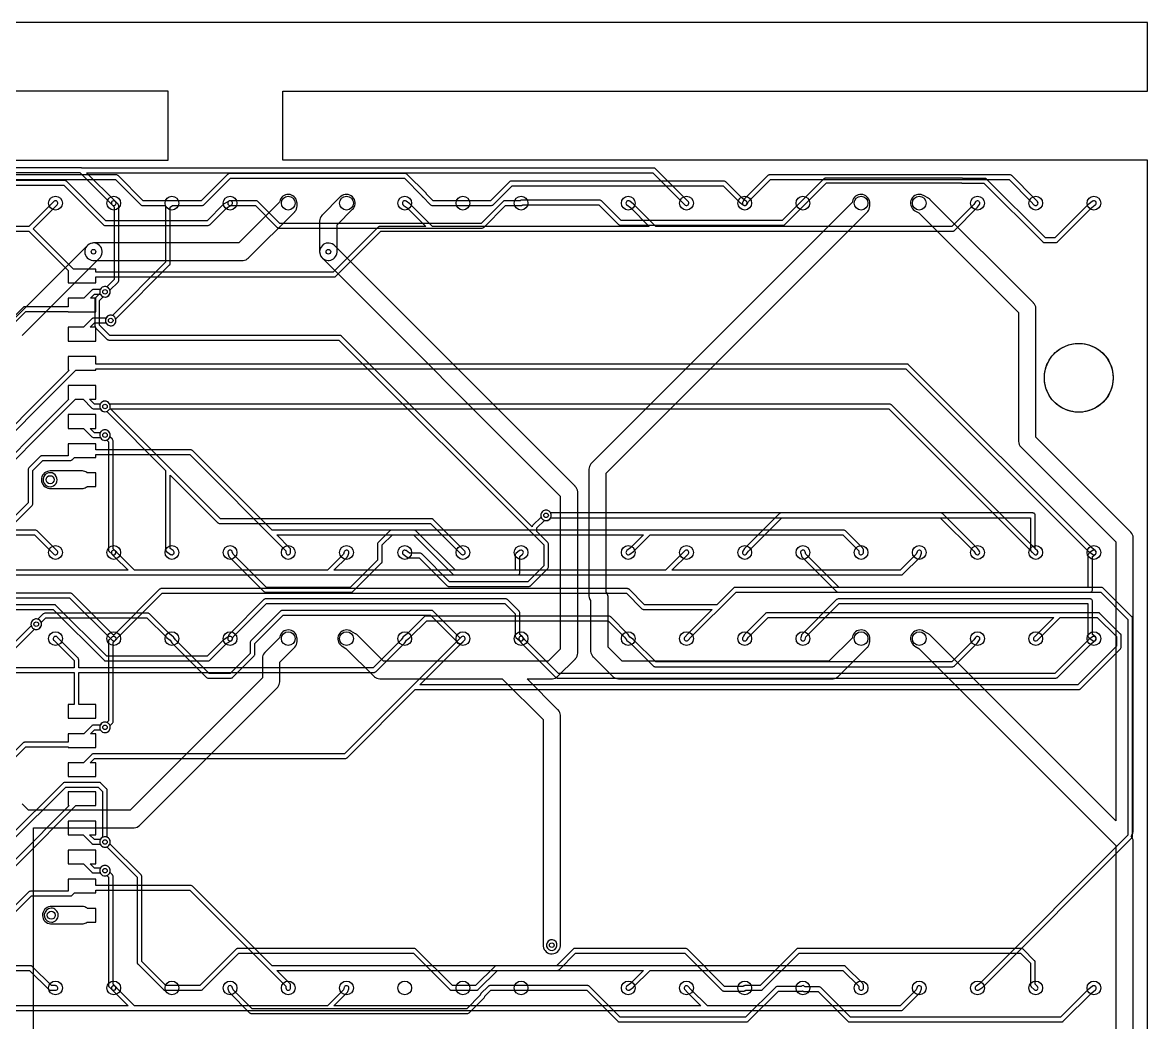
# Model space of a CAD drawing. Header units: millimetres. Extents: x 0 to 100, y 0 to 82.
# Drawn here: x 50.9 to 100, y 38.38 to 82 of the extents above; entities that cross this region are included whole.
import ezdxf

# ---------------------------------------------------------------- set-up
doc = ezdxf.new("R2010")
doc.units = ezdxf.units.MM

msp = doc.modelspace()

# ---------------------------------------------------------------- linework, layer by layer
at = {"layer": '16_copper'}
for points in [[(28.995, 75.455), (53.402, 75.455), (54.808, 74.048), (54.828, 74.033, 0.812818), (54.963, 74.179), (54.952, 74.192), (53.695, 75.448), (78.408, 75.448), (79.808, 74.048), (79.828, 74.033, 0.812818), (79.963, 74.179), (79.952, 74.192), (78.522, 75.622), (78.517, 75.626, 0.14076), (78.467, 75.65), (78.457, 75.651), (78.454, 75.652), (78.453, 75.651), (78.45, 75.652), (53.478, 75.652), (53.473, 75.654, 0.029847), (53.46, 75.657), (53.451, 75.657), (53.448, 75.658), (53.446, 75.658), (53.444, 75.658), (6.306, 75.658)], [(48.542, 74.898), (52.708, 74.898), (54.428, 73.178), (54.433, 73.174, 0.14076), (54.483, 73.15), (54.493, 73.149), (54.496, 73.148), (54.497, 73.149), (54.5, 73.148), (59, 73.148), (59.006, 73.149, 0.140725), (59.059, 73.167), (59.066, 73.174), (59.069, 73.175), (59.07, 73.176), (59.072, 73.178), (59.812, 73.919), (60.01, 74.032), (60.031, 74.047, 0.812817), (59.925, 74.215), (59.91, 74.208), (59.7, 74.088), (59.695, 74.085), (59.691, 74.083), (59.681, 74.074), (59.679, 74.073), (59.679, 74.073), (59.678, 74.072), (58.958, 73.352), (54.542, 73.352), (52.822, 75.072), (52.817, 75.076, 0.14076), (52.767, 75.1), (52.757, 75.101), (52.754, 75.102), (52.753, 75.101), (52.75, 75.102), (48.5, 75.102)], [(3.5, 72.898), (51.178, 72.898), (52.894, 71.182), (52.894, 70.645), (54.094, 70.645), (54.094, 70.898), (64.5, 70.898), (64.506, 70.899, 0.140725), (64.559, 70.917), (64.566, 70.924), (64.569, 70.925), (64.57, 70.926), (64.572, 70.928), (66.542, 72.898), (91.5, 72.898), (91.506, 72.899, 0.140725), (91.559, 72.917), (91.566, 72.924), (91.569, 72.925), (91.57, 72.926), (91.572, 72.928), (92.572, 73.928), (92.573, 73.93), (92.574, 73.931), (92.585, 73.944), (92.665, 74.064), (92.676, 74.086, 0.812812), (92.506, 74.189), (92.495, 74.176), (92.421, 74.065), (91.458, 73.102), (78.542, 73.102), (77.572, 74.072), (77.57, 74.073), (77.561, 74.081), (77.401, 74.201), (77.379, 74.214, 0.812811), (77.267, 74.05), (77.279, 74.039), (77.433, 73.923), (78.255, 73.102), (68.792, 73.102), (67.822, 74.072), (67.822, 74.072), (67.821, 74.072), (67.809, 74.083), (67.639, 74.203), (67.616, 74.215, 0.812815), (67.509, 74.048), (67.521, 74.037), (67.684, 73.922), (68.505, 73.102), (66.5, 73.102), (66.494, 73.101, 0.140725), (66.441, 73.083), (66.434, 73.076), (66.431, 73.075), (66.43, 73.074), (66.428, 73.072), (64.458, 71.102), (54.094, 71.102), (54.094, 71.245), (53.119, 71.245), (51.364, 73), (52.412, 74.048), (52.427, 74.068, 0.812818), (52.281, 74.203), (52.268, 74.192), (51.178, 73.102), (41.745, 73.102)], [(47.968, 66.324), (51.042, 69.398), (52.894, 69.398), (52.894, 69.375), (54.094, 69.375), (54.094, 69.975), (53.869, 69.975), (54.042, 70.148), (54.294, 70.148), (54.303, 70.129, 1), (54.697, 70.371), (54.675, 70.4, 0.509525), (54.303, 70.371), (54.294, 70.352), (54, 70.352), (53.994, 70.351, 0.140725), (53.941, 70.333), (53.934, 70.326), (53.931, 70.325), (53.93, 70.324), (53.928, 70.322), (53.581, 69.975), (52.894, 69.975), (52.894, 69.602), (51, 69.602), (50.994, 69.601, 0.140725), (50.941, 69.583), (50.934, 69.576), (50.931, 69.575), (50.93, 69.574), (50.928, 69.572), (47.824, 66.468)], [(48.822, 62.428), (53.229, 66.835), (54.094, 66.835), (54.094, 66.898), (89.458, 66.898), (97.428, 58.928), (97.43, 58.927), (97.439, 58.919), (97.599, 58.799), (97.621, 58.786, 0.124733), (97.67, 58.779), (97.695, 58.785, 0.541593), (97.733, 58.95), (97.721, 58.961), (97.567, 59.077), (89.572, 67.072), (89.567, 67.076, 0.14076), (89.517, 67.1), (89.507, 67.101), (89.504, 67.102), (89.503, 67.101), (89.5, 67.102), (54.094, 67.102), (54.094, 67.435), (52.894, 67.435), (52.894, 66.835), (52.941, 66.835), (48.708, 62.602)], [(48.822, 61.178), (53.209, 65.565), (53.541, 65.565), (53.928, 65.178), (53.933, 65.174, 0.14076), (53.983, 65.15), (53.993, 65.149), (53.996, 65.148), (53.997, 65.149), (54, 65.148), (54.294, 65.148), (54.303, 65.129, 0.560024), (54.697, 65.129), (54.706, 65.148), (88.708, 65.148), (95.048, 58.808), (95.068, 58.793, 0.124732), (95.116, 58.778), (95.141, 58.781, 0.541594), (95.203, 58.939), (95.192, 58.952), (88.822, 65.322), (88.817, 65.326, 0.14076), (88.767, 65.35), (88.757, 65.351), (88.754, 65.352), (88.753, 65.351), (88.75, 65.352), (54.706, 65.352), (54.697, 65.371, 0.560024), (54.303, 65.371), (54.294, 65.352), (54.042, 65.352), (53.829, 65.565), (54.094, 65.565), (54.094, 66.165), (52.894, 66.165), (52.894, 65.565), (52.921, 65.565), (48.708, 61.352)], [(38.292, 59.648), (51.428, 59.648), (52.268, 58.808), (52.288, 58.793, 0.812818), (52.423, 58.939), (52.412, 58.952), (51.542, 59.822), (51.537, 59.826, 0.14076), (51.487, 59.85), (51.477, 59.851), (51.474, 59.852), (51.473, 59.851), (51.47, 59.852), (50.245, 59.852), (51.322, 60.928), (51.326, 60.933, 0.14076), (51.35, 60.983), (51.351, 60.993), (51.352, 60.996), (51.351, 60.997), (51.352, 61), (51.352, 62.458), (51.792, 62.898), (53, 62.898), (53.006, 62.899, 0.140725), (53.059, 62.917), (53.066, 62.924), (53.069, 62.925), (53.07, 62.926), (53.072, 62.928), (53.169, 63.025), (54.094, 63.025), (54.094, 63.148), (58.208, 63.148), (62.398, 58.958), (62.398, 58.88), (62.402, 58.855, 0.812812), (62.6, 58.863), (62.602, 58.88), (62.602, 59), (62.601, 59.006, 0.140725), (62.583, 59.059), (62.576, 59.066), (62.575, 59.069), (62.574, 59.07), (62.572, 59.072), (61.995, 59.648), (78.005, 59.648), (77.433, 59.077), (77.279, 58.961), (77.261, 58.944, 0.812806), (77.387, 58.79), (77.401, 58.799), (77.561, 58.919), (77.563, 58.92), (77.572, 58.928), (78.292, 59.648), (86.708, 59.648), (87.398, 58.958), (87.398, 58.88), (87.402, 58.855, 0.812812), (87.6, 58.863), (87.602, 58.88), (87.602, 59), (87.601, 59.006, 0.140725), (87.583, 59.059), (87.576, 59.066), (87.575, 59.069), (87.574, 59.07), (87.572, 59.072), (86.822, 59.822), (86.817, 59.826, 0.14076), (86.767, 59.85), (86.757, 59.851), (86.754, 59.852), (86.753, 59.851), (86.75, 59.852), (61.792, 59.852), (58.322, 63.322, 0.156764), (58.267, 63.35), (58.257, 63.351), (58.254, 63.352), (58.253, 63.351), (58.25, 63.352), (54.094, 63.352), (54.094, 63.625), (52.894, 63.625), (52.894, 63.102), (51.75, 63.102), (51.744, 63.101, 0.140725), (51.691, 63.083), (51.684, 63.076), (51.681, 63.075), (51.68, 63.074), (51.678, 63.072), (51.178, 62.572), (51.174, 62.567, 0.14076), (51.15, 62.517), (51.149, 62.507), (51.148, 62.504), (51.149, 62.503), (51.148, 62.5), (51.148, 61.042), (49.958, 59.852)], [(5.75, 57.898), (89.25, 57.898), (89.256, 57.899, 0.140725), (89.309, 57.917), (89.316, 57.924), (89.319, 57.925), (89.32, 57.926), (89.322, 57.928), (90.072, 58.678), (90.074, 58.681), (90.077, 58.684, 0.062123), (90.091, 58.705), (90.097, 58.72), (90.137, 58.85), (90.141, 58.875, 0.812805), (89.949, 58.925), (89.943, 58.91), (89.91, 58.804), (89.208, 58.102), (79.245, 58.102), (79.952, 58.808), (79.967, 58.828, 0.812818), (79.821, 58.963), (79.808, 58.952), (78.958, 58.102), (64.495, 58.102), (65.072, 58.678), (65.074, 58.681), (65.077, 58.684, 0.062123), (65.091, 58.705), (65.097, 58.72), (65.137, 58.85), (65.141, 58.875, 0.812805), (64.949, 58.925), (64.943, 58.91), (64.91, 58.804), (64.208, 58.102), (55.792, 58.102), (55.073, 58.82), (54.955, 58.949), (54.935, 58.965, 0.812806), (54.795, 58.824), (54.805, 58.811), (54.925, 58.681), (54.927, 58.68), (54.928, 58.678), (55.505, 58.102), (41.042, 58.102)], [(31.792, 56.898), (52.958, 56.898), (54.808, 55.048), (54.816, 55.042), (54.824, 55.035, 0.320573), (54.942, 55.04), (54.944, 55.042), (54.946, 55.043), (54.948, 55.045), (54.955, 55.051), (55.073, 55.18), (56.992, 57.098), (77.258, 57.098), (77.928, 56.428), (77.933, 56.424, 0.14076), (77.983, 56.4), (77.993, 56.399), (77.996, 56.398), (77.997, 56.399), (78, 56.398), (81.005, 56.398), (79.928, 55.322), (79.927, 55.321), (79.925, 55.319), (79.805, 55.189), (79.791, 55.168, 0.8128), (79.942, 55.04), (79.955, 55.051), (80.073, 55.18), (82.042, 57.148), (97.958, 57.148), (99.148, 55.958), (99.148, 46.542), (92.684, 40.078), (92.521, 39.963), (92.503, 39.946, 0.81282), (92.624, 39.789), (92.639, 39.797), (92.809, 39.917), (92.809, 39.917), (92.809, 39.917), (92.822, 39.928), (99.322, 46.428), (99.326, 46.433, 0.14076), (99.35, 46.483), (99.351, 46.493), (99.352, 46.496), (99.351, 46.497), (99.352, 46.5), (99.352, 56), (99.351, 56.006, 0.140725), (99.333, 56.059), (99.326, 56.066), (99.325, 56.069), (99.324, 56.07), (99.322, 56.072), (98.072, 57.322), (98.067, 57.326, 0.14076), (98.017, 57.35), (98.007, 57.351), (98.004, 57.352), (98.003, 57.351), (98, 57.352), (82, 57.352), (81.994, 57.351, 0.140725), (81.941, 57.333), (81.934, 57.326), (81.931, 57.325), (81.93, 57.324), (81.928, 57.322), (81.208, 56.602), (78.042, 56.602), (77.372, 57.272), (77.367, 57.276, 0.14076), (77.317, 57.3), (77.307, 57.301), (77.304, 57.302), (77.303, 57.301), (77.3, 57.302), (56.95, 57.302), (56.944, 57.301, 0.140725), (56.891, 57.283), (56.884, 57.276), (56.881, 57.275), (56.88, 57.274), (56.878, 57.272), (54.928, 55.322), (54.927, 55.321), (54.925, 55.319), (54.877, 55.267), (53.072, 57.072), (53.067, 57.076, 0.14076), (53.017, 57.1), (53.007, 57.101), (53.004, 57.102), (53.003, 57.101), (53, 57.102), (17.25, 57.102)], [(49.042, 56.398), (52.243, 56.398), (54.464, 54.178), (54.469, 54.174, 0.14076), (54.519, 54.15), (54.528, 54.149), (54.531, 54.148), (54.533, 54.149), (54.535, 54.148), (59, 54.148), (59.006, 54.149, 0.140725), (59.059, 54.167), (59.066, 54.174), (59.069, 54.175), (59.07, 54.176), (59.072, 54.178), (59.812, 54.919), (60.01, 55.032), (60.031, 55.047, 0.812817), (59.925, 55.215), (59.91, 55.208), (59.7, 55.088), (59.695, 55.085), (59.691, 55.083), (59.681, 55.074), (59.679, 55.073), (59.679, 55.073), (59.678, 55.072), (58.958, 54.352), (54.578, 54.352), (52.357, 56.572), (52.352, 56.576, 0.14076), (52.302, 56.6), (52.293, 56.601), (52.29, 56.602), (52.288, 56.601), (52.285, 56.602), (49, 56.602)], [(47, 53.648), (53.148, 53.648), (53.148, 52.245), (52.894, 52.245), (52.894, 51.645), (54.094, 51.645), (54.094, 52.245), (53.352, 52.245), (53.352, 53.648), (66.25, 53.648), (66.256, 53.649, 0.140725), (66.309, 53.667), (66.316, 53.674), (66.319, 53.675), (66.32, 53.676), (66.322, 53.678), (67.572, 54.928), (67.573, 54.93), (67.574, 54.931), (67.585, 54.944), (67.655, 55.05), (67.812, 55.169), (67.814, 55.171), (67.822, 55.178), (68.542, 55.898), (76.458, 55.898), (77.172, 55.185), (77.256, 55.062), (77.262, 55.056), (77.267, 55.05), (77.271, 55.046), (77.273, 55.043), (77.275, 55.042), (77.279, 55.039), (77.433, 54.923), (78.428, 53.928), (78.433, 53.924, 0.14076), (78.483, 53.9), (78.493, 53.899), (78.496, 53.898), (78.497, 53.899), (78.5, 53.898), (91.5, 53.898), (91.506, 53.899, 0.140725), (91.559, 53.917), (91.566, 53.924), (91.569, 53.925), (91.57, 53.926), (91.572, 53.928), (92.572, 54.928), (92.573, 54.93), (92.574, 54.931), (92.585, 54.944), (92.665, 55.064), (92.676, 55.086, 0.812812), (92.506, 55.189), (92.495, 55.176), (92.421, 55.065), (91.458, 54.102), (78.542, 54.102), (77.572, 55.072), (77.57, 55.073), (77.561, 55.081), (77.414, 55.191), (77.334, 55.308), (77.333, 55.308), (77.333, 55.309), (77.322, 55.322), (76.572, 56.072), (76.567, 56.076, 0.14076), (76.517, 56.1), (76.507, 56.101), (76.504, 56.102), (76.503, 56.101), (76.5, 56.102), (68.5, 56.102), (68.494, 56.101, 0.140725), (68.441, 56.083), (68.434, 56.076), (68.431, 56.075), (68.43, 56.074), (68.428, 56.072), (67.683, 55.327), (67.518, 55.201), (67.512, 55.195), (67.506, 55.189), (67.502, 55.185, 0.013377), (67.499, 55.181), (67.495, 55.176), (67.421, 55.065), (66.208, 53.852), (53.352, 53.852), (53.352, 54.21), (53.351, 54.216, 0.140725), (53.333, 54.269), (53.326, 54.276), (53.325, 54.279), (53.324, 54.28), (53.322, 54.282), (52.412, 55.192), (52.392, 55.207, 0.812818), (52.257, 55.061), (52.268, 55.048), (53.148, 54.168), (53.148, 53.852), (47.042, 53.852)], [(50.072, 54.178), (51.426, 55.532), (51.446, 55.526, 1), (51.554, 55.974), (51.518, 55.98, 0.509524), (51.276, 55.696), (51.282, 55.676), (49.958, 54.352)], [(47.968, 47.324), (51.042, 50.398), (52.894, 50.398), (52.894, 50.375), (54.094, 50.375), (54.094, 50.975), (53.869, 50.975), (54.042, 51.148), (54.294, 51.148), (54.303, 51.129, 1), (54.697, 51.371), (54.675, 51.4, 0.509525), (54.303, 51.371), (54.294, 51.352), (54, 51.352), (53.994, 51.351, 0.140725), (53.941, 51.333), (53.934, 51.326), (53.931, 51.325), (53.93, 51.324), (53.928, 51.322), (53.581, 50.975), (52.894, 50.975), (52.894, 50.602), (51, 50.602), (50.994, 50.601, 0.140725), (50.941, 50.583), (50.934, 50.576), (50.931, 50.575), (50.93, 50.574), (50.928, 50.572), (47.824, 47.468)], [(50.322, 46.178), (52.792, 48.648), (54.208, 48.648), (54.398, 48.458), (54.398, 46.456), (54.379, 46.447, 0.118355), (54.303, 46.371), (54.294, 46.352), (54.042, 46.352), (53.829, 46.565), (54.094, 46.565), (54.094, 47.165), (52.894, 47.165), (52.894, 46.565), (53.541, 46.565), (53.928, 46.178), (53.933, 46.174, 0.14076), (53.983, 46.15), (53.993, 46.149), (53.996, 46.148), (53.997, 46.149), (54, 46.148), (54.294, 46.148), (54.303, 46.129, 1), (54.697, 46.371), (54.675, 46.4, 0.078701), (54.621, 46.447), (54.602, 46.456), (54.602, 48.5), (54.601, 48.506, 0.140725), (54.583, 48.559), (54.576, 48.566), (54.575, 48.569), (54.574, 48.57), (54.572, 48.572), (54.322, 48.822), (54.317, 48.826, 0.14076), (54.267, 48.85), (54.257, 48.851), (54.254, 48.852), (54.253, 48.851), (54.25, 48.852), (52.75, 48.852), (52.744, 48.851, 0.140725), (52.691, 48.833), (52.684, 48.826), (52.681, 48.825), (52.68, 48.824), (52.678, 48.822), (50.208, 46.352)], [(38.292, 40.648), (51.208, 40.648), (52.048, 39.808), (52.053, 39.804, 0.14076), (52.103, 39.78), (52.113, 39.779), (52.116, 39.778), (52.117, 39.779), (52.12, 39.778), (52.34, 39.778), (52.365, 39.782, 0.812812), (52.357, 39.98), (52.34, 39.982), (52.162, 39.982), (51.322, 40.822), (51.317, 40.826, 0.14076), (51.267, 40.85), (51.257, 40.851), (51.254, 40.852), (51.253, 40.851), (51.25, 40.852), (48.245, 40.852), (51.292, 43.898), (53, 43.898), (53.006, 43.899, 0.140725), (53.059, 43.917), (53.066, 43.924), (53.069, 43.925), (53.07, 43.926), (53.072, 43.928), (53.169, 44.025), (54.094, 44.025), (54.094, 44.148), (58.208, 44.148), (62.398, 39.958), (62.398, 39.88, 0.921463), (62.6, 39.863), (62.602, 39.88), (62.602, 40), (62.601, 40.006, 0.140725), (62.583, 40.059), (62.576, 40.066), (62.575, 40.069), (62.574, 40.07), (62.572, 40.072), (61.995, 40.648), (78.005, 40.648), (77.433, 40.077), (77.279, 39.961), (77.261, 39.944, 0.812806), (77.387, 39.79), (77.401, 39.799), (77.561, 39.919), (77.563, 39.92), (77.572, 39.928), (78.292, 40.648), (86.708, 40.648), (87.398, 39.958), (87.398, 39.88), (87.402, 39.855, 0.812812), (87.6, 39.863), (87.602, 39.88), (87.602, 40), (87.601, 40.006, 0.140725), (87.583, 40.059), (87.576, 40.066), (87.575, 40.069), (87.574, 40.07), (87.572, 40.072), (86.822, 40.822), (86.817, 40.826, 0.14076), (86.767, 40.85), (86.757, 40.851), (86.754, 40.852), (86.753, 40.851), (86.75, 40.852), (61.792, 40.852), (58.322, 44.322), (58.317, 44.326, 0.14076), (58.267, 44.35), (58.257, 44.351), (58.254, 44.352), (58.253, 44.351), (58.25, 44.352), (54.094, 44.352), (54.094, 44.625), (52.894, 44.625), (52.894, 44.102), (51.25, 44.102), (51.244, 44.101, 0.140725), (51.191, 44.083), (51.184, 44.076), (51.181, 44.075), (51.18, 44.074), (51.178, 44.072), (47.958, 40.852)], [(5.75, 38.898), (89.25, 38.898), (89.256, 38.899, 0.140725), (89.309, 38.917), (89.316, 38.924), (89.319, 38.925), (89.32, 38.926), (89.322, 38.928), (90.072, 39.678), (90.074, 39.681), (90.077, 39.684, 0.062123), (90.091, 39.705), (90.097, 39.72), (90.137, 39.85), (90.141, 39.875, 0.812805), (89.949, 39.925), (89.943, 39.91), (89.91, 39.804), (89.208, 39.102), (80.792, 39.102), (80.073, 39.82), (79.955, 39.949), (79.935, 39.965, 0.812806), (79.795, 39.824), (79.805, 39.811), (79.925, 39.681), (79.927, 39.68), (79.928, 39.678), (80.505, 39.102), (64.495, 39.102), (65.072, 39.678), (65.074, 39.681), (65.077, 39.684, 0.062123), (65.091, 39.705), (65.097, 39.72), (65.137, 39.85), (65.141, 39.875, 0.812805), (64.949, 39.925), (64.943, 39.91), (64.91, 39.804), (64.208, 39.102), (55.792, 39.102), (55.073, 39.82), (54.955, 39.949), (54.935, 39.965, 0.812806), (54.795, 39.824), (54.805, 39.811), (54.925, 39.681), (54.927, 39.68), (54.928, 39.678), (55.505, 39.102), (41.042, 39.102)]]:
    msp.add_lwpolyline(points, format="xyb", dxfattribs=at)
for points in [[(95.137, 74.02, 0.541588), (95.205, 74.176), (95.195, 74.189), (95.075, 74.319), (95.073, 74.32), (95.072, 74.322), (94.072, 75.322), (94.067, 75.326, 0.14076), (94.017, 75.35), (94.007, 75.351), (94.004, 75.352), (94.003, 75.351), (94, 75.352), (83.5, 75.352), (83.494, 75.351, 0.140725), (83.441, 75.333), (83.434, 75.326), (83.431, 75.325), (83.43, 75.324), (83.428, 75.322), (82.428, 74.322), (82.426, 74.319), (82.423, 74.317), (82.413, 74.303), (82.333, 74.173), (82.323, 74.15, 0.812808), (82.497, 74.053), (82.507, 74.067), (82.58, 74.187), (83.542, 75.148), (93.958, 75.148), (94.927, 74.18), (95.045, 74.051), (95.065, 74.035, 0.124733), (95.112, 74.019)], [(60.515, 71.62), (60.53, 71.62, 0.172129), (60.762, 71.724), (60.765, 71.726), (60.766, 71.728), (60.769, 71.731), (62.769, 73.731), (62.779, 73.742), (62.79, 73.752, 0.172152), (62.881, 73.99), (62.881, 73.994), (62.881, 73.996), (62.881, 74), (62.881, 74.12), (62.878, 74.169, 0.850105), (62.126, 74.194), (62.122, 74.161), (60.342, 72.381), (54, 72.381), (53.951, 72.378, 0.906837), (53.974, 71.62), (54, 71.619), (60.5, 71.619)], [(64.286, 71.621, 0.36761), (64.63, 71.974), (64.631, 72), (64.631, 73.172), (65.309, 73.851), (65.342, 73.887, 0.906835), (64.789, 74.407), (64.771, 74.389), (63.981, 73.599), (63.971, 73.588), (63.96, 73.578, 0.172152), (63.869, 73.34), (63.869, 73.336), (63.869, 73.334), (63.869, 73.33), (63.869, 72), (63.872, 71.951, 0.367612), (64.237, 71.619)], [(54.094, 68.705), (53.849, 68.705), (54.042, 68.898), (54.544, 68.898), (54.553, 68.879, 1), (54.947, 69.121), (54.925, 69.15, 0.509525), (54.553, 69.121), (54.544, 69.102), (54, 69.102), (53.994, 69.101, 0.140725), (53.941, 69.083), (53.934, 69.076), (53.931, 69.075), (53.93, 69.074), (53.928, 69.072), (53.561, 68.705), (52.894, 68.705), (52.894, 68.105), (54.094, 68.105)], [(54.554, 63.776, 1), (54.446, 64.224), (54.412, 64.213, 0.158382), (54.303, 64.121), (54.294, 64.102), (54.042, 64.102), (53.849, 64.295), (54.094, 64.295), (54.094, 64.895), (52.894, 64.895), (52.894, 64.295), (53.561, 64.295), (53.928, 63.928), (53.933, 63.924, 0.14076), (53.983, 63.9), (53.993, 63.899), (53.996, 63.898), (53.997, 63.899), (54, 63.898), (54.294, 63.898), (54.303, 63.879, 0.282026), (54.518, 63.77)], [(53.543, 61.677, 0.128806), (53.722, 61.75), (53.728, 61.755), (54.094, 61.755), (54.094, 62.355), (53.728, 62.355), (53.703, 62.374, 0.128805), (53.52, 62.435), (53.494, 62.436), (52.105, 62.436), (52.056, 62.433, 0.906837), (52.079, 61.675), (52.105, 61.674), (53.494, 61.674)], [(92.606, 58.782, 0.463864), (92.673, 58.922), (92.665, 58.936), (92.585, 59.056), (92.583, 59.058), (92.583, 59.059), (92.572, 59.072), (91.072, 60.572), (91.067, 60.576, 0.14076), (91.017, 60.6), (91.007, 60.601), (91.004, 60.602), (91.003, 60.601), (91, 60.602), (73.956, 60.602), (73.947, 60.621, 1), (73.553, 60.379), (73.575, 60.35, 0.509525), (73.947, 60.379), (73.956, 60.398), (90.958, 60.398), (92.421, 58.935), (92.495, 58.824), (92.512, 58.805, 0.188317), (92.581, 58.778)], [(83.394, 56.251, 0.140725), (83.341, 56.233), (83.334, 56.226), (83.331, 56.225), (83.33, 56.224), (83.328, 56.222), (82.428, 55.322), (82.426, 55.319), (82.423, 55.317), (82.413, 55.303), (82.333, 55.173), (82.323, 55.15, 0.812808), (82.497, 55.053), (82.507, 55.067), (82.58, 55.187), (83.442, 56.048), (95.905, 56.048), (95.048, 55.192), (95.033, 55.172, 0.812818), (95.179, 55.037), (95.192, 55.048), (96.172, 56.028), (96.177, 56.035), (96.183, 56.041, 0.020428), (96.187, 56.048), (96.187, 56.048), (97.808, 56.048), (98.648, 55.208), (98.648, 54.792), (96.958, 53.102), (68.245, 53.102), (70.192, 55.048), (70.207, 55.068, 0.812818), (70.061, 55.203), (70.048, 55.192), (64.958, 50.102), (54, 50.102), (53.994, 50.101, 0.140725), (53.941, 50.083), (53.934, 50.076), (53.931, 50.075), (53.93, 50.074), (53.928, 50.072), (53.561, 49.705), (52.894, 49.705), (52.894, 49.105), (54.094, 49.105), (54.094, 49.705), (53.849, 49.705), (54.042, 49.898), (65, 49.898), (65.006, 49.899, 0.140725), (65.059, 49.917), (65.066, 49.924), (65.069, 49.925), (65.07, 49.926), (65.072, 49.928), (68.042, 52.898), (97, 52.898), (97.006, 52.899, 0.140725), (97.059, 52.917), (97.066, 52.924), (97.069, 52.925), (97.07, 52.926), (97.072, 52.928), (98.822, 54.678), (98.826, 54.683, 0.14076), (98.85, 54.733), (98.851, 54.743), (98.852, 54.746), (98.851, 54.747), (98.852, 54.75), (98.852, 55.25), (98.851, 55.256, 0.140725), (98.833, 55.309), (98.826, 55.316), (98.825, 55.319), (98.824, 55.32), (98.822, 55.322), (97.922, 56.222), (97.917, 56.226, 0.14076), (97.867, 56.25), (97.857, 56.251), (97.854, 56.252), (97.853, 56.251), (97.85, 56.252), (83.4, 56.252)], [(96.006, 53.399, 0.140725), (96.059, 53.417), (96.066, 53.424), (96.069, 53.425), (96.07, 53.426), (96.072, 53.428), (97.567, 54.923), (97.721, 55.039), (97.739, 55.056, 0.812806), (97.613, 55.21), (97.599, 55.201), (97.439, 55.081), (97.437, 55.08), (97.428, 55.072), (95.958, 53.602), (74.292, 53.602), (72.827, 55.067), (72.741, 55.181), (72.724, 55.199, 0.812806), (72.57, 55.073), (72.579, 55.059), (72.669, 54.939), (72.67, 54.937), (72.678, 54.928), (74.178, 53.428), (74.183, 53.424, 0.14076), (74.233, 53.4), (74.243, 53.399), (74.246, 53.398), (74.247, 53.399), (74.25, 53.398), (96, 53.398)], [(48.304, 42.776, 0.414214), (48.474, 43.054), (48.468, 43.074), (53.229, 47.835), (54.094, 47.835), (54.094, 48.435), (52.894, 48.435), (52.894, 47.835), (52.941, 47.835), (48.324, 43.218), (48.304, 43.224, 1), (48.196, 42.776), (48.232, 42.77), (48.268, 42.77)], [(54.554, 44.776, 1), (54.446, 45.224), (54.412, 45.213, 0.158382), (54.303, 45.121), (54.294, 45.102), (54.042, 45.102), (53.849, 45.295), (54.094, 45.295), (54.094, 45.895), (52.894, 45.895), (52.894, 45.295), (53.561, 45.295), (53.928, 44.928), (53.933, 44.924, 0.14076), (53.983, 44.9), (53.993, 44.899), (53.996, 44.898), (53.997, 44.899), (54, 44.898), (54.294, 44.898), (54.303, 44.879, 0.282026), (54.518, 44.77)], [(53.543, 42.677, 0.128806), (53.722, 42.75), (53.728, 42.755), (54.094, 42.755), (54.094, 43.355), (53.728, 43.355), (53.703, 43.374, 0.128805), (53.52, 43.435), (53.494, 43.436), (52.155, 43.436), (52.106, 43.433, 0.906837), (52.129, 42.675), (52.155, 42.674), (53.494, 42.674)], [(74.054, 41.526, 1), (73.946, 41.974), (73.912, 41.963, 0.854076), (74.018, 41.52)]]:
    msp.add_lwpolyline(points, format="xyb", close=True, dxfattribs=at)
at = {"layer": '1_copper'}
for points in [[(47.292, 75.148), (54.958, 75.148), (56.058, 74.048), (56.063, 74.044, 0.14076), (56.113, 74.02), (56.123, 74.019), (56.126, 74.018), (56.127, 74.019), (56.13, 74.018), (57.15, 74.018), (57.15, 74.017), (57.148, 74), (57.148, 71.542), (54.824, 69.218), (54.804, 69.224, 1), (54.696, 68.776), (54.732, 68.77, 0.509524), (54.974, 69.054), (54.968, 69.074), (57.322, 71.428), (57.326, 71.433, 0.14076), (57.35, 71.483), (57.351, 71.493), (57.352, 71.496), (57.351, 71.497), (57.352, 71.5), (57.352, 73.947), (57.452, 74.018), (58.745, 74.018), (58.752, 74.019, 0.140725), (58.805, 74.037), (58.812, 74.044), (58.814, 74.045), (58.815, 74.046), (58.817, 74.048), (59.973, 75.204), (67.567, 75.204), (68.343, 74.428), (68.344, 74.424, 0.05737), (68.356, 74.402), (68.362, 74.395), (68.364, 74.392), (68.365, 74.391), (68.367, 74.389), (68.708, 74.048), (68.713, 74.044, 0.14076), (68.763, 74.02), (68.773, 74.019), (68.776, 74.018), (68.777, 74.019), (68.78, 74.018), (71.37, 74.018), (71.376, 74.019, 0.140725), (71.429, 74.037), (71.436, 74.044), (71.439, 74.045), (71.44, 74.046), (71.442, 74.048), (72.271, 74.877), (81.479, 74.877), (82.178, 74.178), (82.18, 74.176), (82.188, 74.169), (82.358, 74.039), (82.38, 74.027, 0.812798), (82.494, 74.19), (82.482, 74.201), (82.317, 74.327), (81.593, 75.051), (81.588, 75.055, 0.14076), (81.538, 75.079), (81.528, 75.08), (81.525, 75.08), (81.524, 75.08), (81.521, 75.08), (72.229, 75.08), (72.222, 75.08, 0.140725), (72.17, 75.061), (72.162, 75.055), (72.16, 75.054), (72.159, 75.052), (72.157, 75.051), (71.328, 74.222), (68.822, 74.222), (68.534, 74.509), (68.533, 74.513, 0.062133), (68.521, 74.535), (68.515, 74.542), (68.514, 74.545), (68.512, 74.546), (68.511, 74.548), (67.681, 75.378), (67.676, 75.382, 0.14076), (67.625, 75.406), (67.616, 75.407), (67.613, 75.407), (67.611, 75.407), (67.609, 75.407), (59.931, 75.407), (59.925, 75.407, 0.140725), (59.872, 75.388), (59.865, 75.382), (59.862, 75.381), (59.861, 75.379), (59.859, 75.378), (58.703, 74.222), (56.172, 74.222), (55.072, 75.322), (55.067, 75.326, 0.14076), (55.017, 75.35), (55.007, 75.351), (55.004, 75.352), (55.003, 75.351), (55, 75.352), (47.25, 75.352)], [(99.381, 33), (99.381, 46.25), (99.38, 46.265), (99.38, 46.28, 0.16099), (99.287, 46.5), (99.29, 46.502, 0.002031), (99.302, 46.517), (99.31, 46.529), (99.319, 46.541, 0.139347), (99.381, 46.74), (99.381, 46.744), (99.381, 46.746), (99.381, 46.75), (99.381, 59.5), (99.38, 59.515), (99.38, 59.53, 0.172129), (99.276, 59.762), (99.274, 59.765), (99.272, 59.766), (99.269, 59.769), (95.131, 63.908), (95.131, 69.5), (95.13, 69.515), (95.13, 69.53, 0.172129), (95.026, 69.762), (95.024, 69.765), (95.022, 69.766), (95.019, 69.769), (90.519, 74.269), (90.509, 74.278), (90.5, 74.288, 0.032037), (90.461, 74.317), (90.445, 74.327), (90.442, 74.329), (90.441, 74.329), (90.439, 74.331), (90.229, 74.451), (90.185, 74.472, 0.906836), (89.829, 73.803), (89.851, 73.789), (90.017, 73.695), (94.369, 69.342), (94.369, 63.75), (94.37, 63.735), (94.37, 63.72, 0.172129), (94.474, 63.488), (94.476, 63.485), (94.478, 63.484), (94.481, 63.481), (98.619, 59.342), (98.619, 47.17), (90.519, 55.269), (90.509, 55.278), (90.5, 55.288, 0.032037), (90.461, 55.317), (90.445, 55.327), (90.442, 55.329), (90.441, 55.329), (90.439, 55.331), (90.229, 55.451), (90.185, 55.472, 0.906836), (89.829, 54.803), (89.851, 54.789), (90.017, 54.695), (98.619, 46.092), (98.619, 33.158)], [(50.881, 68.342), (54.269, 71.731), (54.302, 71.767, 0.906835), (53.749, 72.287), (53.731, 72.269), (50.231, 68.769)], [(51.381, 33.158), (51.381, 46.869), (55.75, 46.869), (55.765, 46.87), (55.78, 46.87, 0.172129), (56.012, 46.974), (56.015, 46.976), (56.016, 46.978), (56.019, 46.981), (62.019, 52.981), (62.029, 52.992), (62.04, 53.002, 0.172152), (62.131, 53.24), (62.131, 53.244), (62.131, 53.246), (62.131, 53.25), (62.131, 54.092), (62.769, 54.731), (62.779, 54.742), (62.79, 54.752, 0.172152), (62.881, 54.99), (62.881, 54.994), (62.881, 54.996), (62.881, 55), (62.881, 55.12), (62.878, 55.169, 0.850105), (62.126, 55.194), (62.122, 55.161), (61.481, 54.519), (61.471, 54.508), (61.46, 54.498, 0.172152), (61.369, 54.26), (61.369, 54.256), (61.369, 54.254), (61.369, 54.25), (61.369, 53.408), (55.592, 47.631), (51.158, 47.631), (50.881, 47.908)]]:
    msp.add_lwpolyline(points, format="xyb", dxfattribs=at)
for points in [[(77.026, 73.363), (76.167, 74.222), (76.162, 74.226, 0.14076), (76.112, 74.25), (76.103, 74.251), (76.1, 74.252), (76.098, 74.251), (76.095, 74.252), (72.69, 74.252), (72.684, 74.251, 0.140725), (72.631, 74.233), (72.624, 74.226), (72.621, 74.225), (72.62, 74.224), (72.618, 74.222), (72.618, 74.222), (71.945, 74.222), (71.938, 74.221, 0.140725), (71.886, 74.203), (71.878, 74.196), (71.876, 74.195), (71.875, 74.194), (71.873, 74.192), (70.917, 73.236), (62.134, 73.236), (61.178, 74.192), (61.173, 74.196, 0.14076), (61.122, 74.22), (61.113, 74.221), (61.11, 74.222), (61.108, 74.221), (61.106, 74.222), (59.96, 74.222), (59.935, 74.218, 0.812812), (59.943, 74.02), (59.96, 74.018), (61.064, 74.018), (62.02, 73.062), (62.025, 73.058, 0.14076), (62.075, 73.034), (62.084, 73.033), (62.088, 73.033), (62.089, 73.033), (62.092, 73.033), (70.959, 73.033), (70.965, 73.033, 0.140725), (71.018, 73.052), (71.025, 73.058), (71.028, 73.059), (71.029, 73.061), (71.031, 73.062), (71.987, 74.018), (72.66, 74.018), (72.666, 74.019, 0.04638), (72.685, 74.022), (72.691, 74.024, 0.061738), (72.719, 74.037), (72.726, 74.044), (72.729, 74.045), (72.73, 74.046), (72.732, 74.048), (72.732, 74.048), (76.053, 74.048), (76.912, 73.189), (76.917, 73.185, 0.14076), (76.968, 73.161), (76.977, 73.16), (76.98, 73.16), (76.982, 73.16), (76.984, 73.16), (84.101, 73.16), (84.108, 73.16, 0.140725), (84.16, 73.179), (84.168, 73.185), (84.17, 73.186), (84.171, 73.188), (84.173, 73.189), (85.988, 75.004), (91.867, 75.004), (91.871, 75.003, 0.030001), (91.883, 75), (91.893, 74.999), (91.896, 74.998), (91.897, 74.999), (91.9, 74.998), (92.858, 74.998), (95.428, 72.428), (95.433, 72.424, 0.14076), (95.483, 72.4), (95.493, 72.399), (95.496, 72.398), (95.497, 72.399), (95.5, 72.398), (96, 72.398), (96.006, 72.399, 0.140725), (96.059, 72.417), (96.066, 72.424), (96.069, 72.425), (96.07, 72.426), (96.072, 72.428), (97.567, 73.923), (97.721, 74.039), (97.739, 74.056, 0.812806), (97.613, 74.21), (97.599, 74.201), (97.439, 74.081), (97.437, 74.08), (97.428, 74.072), (95.958, 72.602), (95.542, 72.602), (92.972, 75.172), (92.967, 75.176, 0.14076), (92.917, 75.2), (92.907, 75.201), (92.904, 75.202), (92.903, 75.201), (92.9, 75.202), (91.927, 75.202), (91.923, 75.203, 0.03142), (91.911, 75.206), (91.901, 75.207), (91.898, 75.207), (91.897, 75.207), (91.894, 75.207), (85.946, 75.207), (85.939, 75.207, 0.140725), (85.887, 75.188), (85.879, 75.182), (85.877, 75.181), (85.876, 75.179), (85.874, 75.178), (84.059, 73.363)], [(73.648, 58.292), (72.958, 57.602), (69.542, 57.602), (68.322, 58.822), (68.317, 58.826, 0.14076), (68.267, 58.85), (68.257, 58.851), (68.254, 58.852), (68.253, 58.851), (68.25, 58.852), (67.784, 58.852), (67.642, 58.961), (67.62, 58.973, 0.812798), (67.506, 58.81), (67.518, 58.799), (67.688, 58.669), (67.699, 58.663), (67.709, 58.657, 0.062126), (67.733, 58.65), (67.734, 58.65), (67.734, 58.65), (67.735, 58.65), (67.75, 58.648), (68.208, 58.648), (69.428, 57.428), (69.433, 57.424, 0.14076), (69.483, 57.4), (69.493, 57.399), (69.496, 57.398), (69.497, 57.399), (69.5, 57.398), (73, 57.398), (73.006, 57.399, 0.140725), (73.059, 57.417), (73.066, 57.424), (73.069, 57.425), (73.07, 57.426), (73.072, 57.428), (73.822, 58.178), (73.826, 58.183, 0.14076), (73.85, 58.233), (73.851, 58.243), (73.852, 58.246), (73.851, 58.247), (73.852, 58.25), (73.852, 59.25), (73.851, 59.256, 0.140725), (73.833, 59.309), (73.826, 59.316), (73.825, 59.319), (73.824, 59.32), (73.822, 59.322), (73.352, 59.792), (73.352, 59.958), (73.676, 60.282), (73.696, 60.276, 1), (73.804, 60.724), (73.768, 60.73, 0.509524), (73.526, 60.446), (73.532, 60.426), (73.178, 60.072), (73.174, 60.067, 0.14076), (73.15, 60.017), (73.149, 60.007), (73.148, 60.004), (73.149, 60.003), (73.148, 60), (73.148, 59.995), (64.822, 68.322), (64.817, 68.326, 0.14076), (64.767, 68.35), (64.757, 68.351), (64.754, 68.352), (64.753, 68.351), (64.75, 68.352), (54.714, 68.352), (54.266, 68.8), (54.266, 69.872), (54.426, 70.032), (54.446, 70.026, 0.560029), (54.724, 70.304), (54.718, 70.324), (55.072, 70.678), (55.076, 70.683, 0.14076), (55.1, 70.733), (55.101, 70.743), (55.102, 70.746), (55.101, 70.747), (55.102, 70.75), (55.102, 74), (55.101, 74.006, 0.140725), (55.083, 74.059), (55.076, 74.066), (55.075, 74.069), (55.074, 74.07), (55.072, 74.072), (54.952, 74.192), (54.932, 74.207, 0.812818), (54.797, 74.061), (54.808, 74.048), (54.898, 73.958), (54.898, 70.792), (54.574, 70.468), (54.554, 70.474, 0.560029), (54.276, 70.196), (54.282, 70.176), (54.093, 69.986), (54.089, 69.981, 0.14076), (54.064, 69.931), (54.063, 69.922), (54.063, 69.919), (54.063, 69.917), (54.063, 69.914), (54.063, 68.757), (54.064, 68.751, 0.140725), (54.082, 68.698), (54.088, 68.691), (54.09, 68.689), (54.091, 68.688), (54.093, 68.686), (54.6, 68.178), (54.605, 68.174, 0.14076), (54.655, 68.15), (54.665, 68.149), (54.668, 68.148), (54.669, 68.149), (54.672, 68.148), (64.708, 68.148), (73.648, 59.208)], [(86.265, 53.37), (86.28, 53.37, 0.172129), (86.512, 53.474), (86.515, 53.476), (86.516, 53.478), (86.519, 53.481), (87.769, 54.731), (87.779, 54.742), (87.79, 54.752, 0.172152), (87.881, 54.99), (87.881, 54.994), (87.881, 54.996), (87.881, 55), (87.881, 55.12), (87.878, 55.169, 0.850105), (87.126, 55.194), (87.122, 55.161), (86.092, 54.131), (77.079, 54.131), (76.456, 54.754), (76.456, 56.925), (76.455, 56.94), (76.455, 56.955, 0.128806), (76.391, 57.137), (76.386, 57.145), (76.381, 57.152), (76.381, 62.342), (87.769, 73.731), (87.779, 73.742), (87.79, 73.752, 0.172152), (87.881, 73.99), (87.881, 73.994), (87.881, 73.996), (87.881, 74), (87.881, 74.12), (87.878, 74.169, 0.850105), (87.126, 74.194), (87.122, 74.161), (75.731, 62.769), (75.721, 62.758), (75.71, 62.748, 0.172152), (75.619, 62.51), (75.619, 62.506), (75.619, 62.504), (75.619, 62.5), (75.619, 57), (75.62, 56.985), (75.62, 56.97, 0.128806), (75.683, 56.788), (75.689, 56.78), (75.694, 56.773), (75.694, 54.596), (75.695, 54.581), (75.695, 54.566, 0.172129), (75.799, 54.334), (75.801, 54.331), (75.802, 54.33), (75.805, 54.327), (76.651, 53.481), (76.662, 53.471), (76.673, 53.46, 0.172152), (76.911, 53.369), (76.914, 53.369), (76.916, 53.369), (76.921, 53.369), (86.25, 53.369)], [(65.519, 55.269, 0.049811), (65.461, 55.317), (65.445, 55.327), (65.442, 55.329), (65.441, 55.329), (65.439, 55.331), (65.229, 55.451), (65.185, 55.472, 0.906836), (64.829, 54.803), (64.851, 54.789), (65.017, 54.695), (66.231, 53.481), (66.242, 53.471), (66.252, 53.46, 0.172152), (66.49, 53.369), (66.494, 53.369), (66.496, 53.369), (66.5, 53.369), (71.842, 53.369), (73.619, 51.592), (73.619, 41.75), (73.622, 41.701, 0.906837), (74.38, 41.724), (74.381, 41.75), (74.381, 51.75), (74.38, 51.765), (74.38, 51.78, 0.172129), (74.276, 52.012), (74.274, 52.015), (74.272, 52.016), (74.269, 52.019), (72.92, 53.369), (74, 53.369), (74.015, 53.37), (74.03, 53.37, 0.172129), (74.262, 53.474), (74.265, 53.476), (74.266, 53.478), (74.269, 53.481), (75.019, 54.231), (75.029, 54.242), (75.04, 54.252, 0.172152), (75.131, 54.49), (75.131, 54.494), (75.131, 54.496), (75.131, 54.5), (75.131, 61.5), (75.13, 61.515), (75.13, 61.53, 0.172129), (75.026, 61.762), (75.024, 61.765), (75.022, 61.766), (75.019, 61.769), (64.519, 72.269), (64.483, 72.302, 0.906835), (63.963, 71.749), (63.981, 71.731), (74.369, 61.342), (74.369, 54.658), (73.842, 54.131), (66.658, 54.131)], [(54.718, 65.176), (54.724, 65.196, 1), (54.276, 65.304), (54.27, 65.268, 0.509524), (54.554, 65.026), (54.574, 65.032), (57.148, 62.458), (57.148, 59), (57.149, 58.998), (57.149, 58.995, 0.188321), (57.179, 58.928), (57.191, 58.917), (57.361, 58.797), (57.384, 58.785, 0.812815), (57.491, 58.952), (57.479, 58.963), (57.352, 59.053), (57.352, 62.255), (59.428, 60.178), (59.433, 60.174, 0.14076), (59.483, 60.15), (59.493, 60.149), (59.496, 60.148), (59.497, 60.149), (59.5, 60.148), (68.708, 60.148), (70.048, 58.808), (70.068, 58.793, 0.812818), (70.203, 58.939), (70.192, 58.952), (68.822, 60.322), (68.817, 60.326, 0.14076), (68.767, 60.35), (68.757, 60.351), (68.754, 60.352), (68.753, 60.351), (68.75, 60.352), (59.542, 60.352)], [(54.905, 58.781, 0.541587), (54.96, 58.942), (54.949, 58.955), (54.852, 59.044), (54.852, 63.75), (54.851, 63.756, 0.140725), (54.833, 63.809), (54.826, 63.816), (54.825, 63.819), (54.824, 63.82), (54.822, 63.822), (54.718, 63.926), (54.724, 63.946, 1), (54.276, 64.054), (54.27, 64.018, 0.509524), (54.554, 63.776), (54.574, 63.782), (54.648, 63.708), (54.648, 59), (54.649, 58.992), (54.65, 58.983, 0.124727), (54.67, 58.938), (54.674, 58.933, 0.013386), (54.677, 58.929), (54.681, 58.925), (54.811, 58.805), (54.832, 58.791, 0.124733), (54.88, 58.778)], [(52.176, 61.758, 1), (52.034, 62.352), (51.988, 62.338, 0.85408), (52.129, 61.75)], [(95.141, 58.781, 0.541594), (95.203, 58.939), (95.192, 58.952), (95.102, 59.042), (95.102, 60.5), (95.101, 60.508), (95.1, 60.517, 0.320575), (95.017, 60.6), (95.011, 60.601, 0.013452), (95.006, 60.601), (95, 60.602), (84, 60.602), (83.994, 60.601, 0.140725), (83.941, 60.583), (83.934, 60.576), (83.931, 60.575), (83.93, 60.574), (83.928, 60.572), (82.428, 59.072), (82.427, 59.07), (82.426, 59.069), (82.415, 59.056), (82.335, 58.936), (82.324, 58.914, 0.812812), (82.494, 58.811), (82.505, 58.824), (82.579, 58.935), (84.042, 60.398), (94.898, 60.398), (94.898, 59), (94.899, 58.994, 0.140725), (94.917, 58.941), (94.924, 58.934), (94.925, 58.931), (94.926, 58.93), (94.928, 58.928), (95.048, 58.808), (95.068, 58.793, 0.124732), (95.116, 58.778)], [(65.256, 57.149, 0.140725), (65.309, 57.167), (65.316, 57.174), (65.319, 57.175), (65.32, 57.176), (65.322, 57.178), (66.572, 58.428), (66.576, 58.433, 0.14076), (66.6, 58.483), (66.601, 58.493), (66.602, 58.496), (66.601, 58.497), (66.602, 58.5), (66.602, 59.208), (67.042, 59.648), (67.958, 59.648), (69.678, 57.928), (69.683, 57.924, 0.14076), (69.733, 57.9), (69.743, 57.899), (69.746, 57.898), (69.747, 57.899), (69.75, 57.898), (72.5, 57.898), (72.508, 57.899), (72.517, 57.9, 0.320575), (72.6, 57.983), (72.601, 57.989, 0.013452), (72.601, 57.994), (72.602, 58), (72.602, 58.702), (72.724, 58.801), (72.741, 58.819, 0.812811), (72.61, 58.968), (72.596, 58.959), (72.436, 58.829), (72.428, 58.82), (72.42, 58.812, 0.124733), (72.4, 58.767), (72.4, 58.765), (72.399, 58.765), (72.399, 58.762), (72.398, 58.75), (72.398, 58.102), (69.792, 58.102), (68.072, 59.822), (68.067, 59.826, 0.14076), (68.017, 59.85), (68.007, 59.851), (68.004, 59.852), (68.003, 59.851), (68, 59.852), (67, 59.852), (66.994, 59.851, 0.140725), (66.941, 59.833), (66.934, 59.826), (66.931, 59.825), (66.93, 59.824), (66.928, 59.822), (66.428, 59.322), (66.424, 59.317, 0.14076), (66.4, 59.267), (66.399, 59.257), (66.398, 59.254), (66.399, 59.253), (66.398, 59.25), (66.398, 58.542), (65.208, 57.352), (61.542, 57.352), (60.09, 58.804), (60.057, 58.91), (60.047, 58.933, 0.812807), (59.859, 58.866), (59.863, 58.85), (59.903, 58.72), (59.904, 58.717), (59.905, 58.713, 0.062133), (59.917, 58.691), (59.928, 58.678), (61.428, 57.178), (61.433, 57.174, 0.14076), (61.483, 57.15), (61.493, 57.149), (61.496, 57.148), (61.497, 57.149), (61.5, 57.148), (65.25, 57.148)], [(97.508, 57.149), (97.517, 57.15, 0.320575), (97.6, 57.233), (97.601, 57.239, 0.013452), (97.601, 57.244), (97.602, 57.25), (97.602, 58.702), (97.724, 58.801), (97.741, 58.819, 0.812811), (97.61, 58.968), (97.596, 58.959), (97.436, 58.829), (97.428, 58.82), (97.42, 58.812, 0.124733), (97.4, 58.767), (97.4, 58.765), (97.399, 58.765), (97.399, 58.762), (97.398, 58.75), (97.398, 57.352), (86.542, 57.352), (85.09, 58.804), (85.057, 58.91), (85.047, 58.933, 0.812807), (84.859, 58.866), (84.863, 58.85), (84.903, 58.72), (84.904, 58.717), (84.905, 58.713, 0.062133), (84.917, 58.691), (84.928, 58.678), (86.428, 57.178), (86.433, 57.174, 0.14076), (86.483, 57.15), (86.493, 57.149), (86.496, 57.148), (86.497, 57.149), (86.5, 57.148), (97.5, 57.148)], [(72.691, 55.023, 0.541596), (72.736, 55.187), (72.724, 55.199), (72.602, 55.298), (72.602, 56.25), (72.601, 56.256, 0.140725), (72.583, 56.309), (72.576, 56.316), (72.575, 56.319), (72.574, 56.32), (72.572, 56.322), (72.072, 56.822), (72.067, 56.826, 0.14076), (72.017, 56.85), (72.007, 56.851), (72.004, 56.852), (72.003, 56.851), (72, 56.852), (61.5, 56.852), (61.494, 56.851, 0.140725), (61.441, 56.833), (61.434, 56.826), (61.431, 56.825), (61.43, 56.824), (61.428, 56.822), (59.928, 55.322), (59.926, 55.319), (59.923, 55.316, 0.062123), (59.909, 55.295), (59.903, 55.28), (59.863, 55.15), (59.859, 55.125, 0.812805), (60.051, 55.075), (60.057, 55.09), (60.09, 55.196), (61.542, 56.648), (71.958, 56.648), (72.398, 56.208), (72.398, 55.25), (72.4, 55.238), (72.401, 55.227, 0.124738), (72.424, 55.183), (72.425, 55.182), (72.425, 55.181), (72.427, 55.18), (72.436, 55.171), (72.596, 55.041), (72.617, 55.028, 0.12473), (72.666, 55.019)], [(97.691, 55.023, 0.541596), (97.736, 55.187), (97.724, 55.199), (97.602, 55.298), (97.602, 56.75), (97.601, 56.758), (97.6, 56.767, 0.320575), (97.517, 56.85), (97.511, 56.851, 0.013452), (97.506, 56.851), (97.5, 56.852), (86.5, 56.852), (86.494, 56.851, 0.140725), (86.441, 56.833), (86.434, 56.826), (86.431, 56.825), (86.43, 56.824), (86.428, 56.822), (84.928, 55.322), (84.926, 55.319), (84.923, 55.316, 0.062123), (84.909, 55.295), (84.903, 55.28), (84.863, 55.15), (84.859, 55.125, 0.812805), (85.051, 55.075), (85.057, 55.09), (85.09, 55.196), (86.542, 56.648), (97.398, 56.648), (97.398, 55.25), (97.4, 55.238), (97.401, 55.227, 0.124738), (97.424, 55.183), (97.425, 55.182), (97.425, 55.181), (97.427, 55.18), (97.436, 55.171), (97.596, 55.041), (97.617, 55.028, 0.12473), (97.666, 55.019)], [(60.006, 53.399, 0.140725), (60.059, 53.417), (60.066, 53.424), (60.069, 53.425), (60.07, 53.426), (60.072, 53.428), (61.009, 54.365), (61.013, 54.37, 0.14076), (61.037, 54.421), (61.038, 54.43), (61.039, 54.433), (61.039, 54.435), (61.039, 54.437), (61.039, 54.909), (62.278, 56.148), (68.708, 56.148), (69.928, 54.928), (69.935, 54.923), (69.941, 54.917, 0.320585), (70.059, 54.917), (70.063, 54.921, 0.013468), (70.068, 54.925), (70.072, 54.928), (70.192, 55.048), (70.207, 55.068, 0.812818), (70.061, 55.203), (70.048, 55.192), (70, 55.144), (68.822, 56.322), (68.817, 56.326, 0.14076), (68.767, 56.35), (68.757, 56.351), (68.754, 56.352), (68.753, 56.351), (68.75, 56.352), (62.236, 56.352), (62.23, 56.351, 0.140725), (62.177, 56.333), (62.169, 56.326), (62.167, 56.325), (62.166, 56.324), (62.164, 56.322), (60.865, 55.023), (60.861, 55.018, 0.14076), (60.837, 54.968), (60.836, 54.959), (60.836, 54.955), (60.836, 54.954), (60.836, 54.951), (60.836, 54.479), (59.958, 53.602), (59.042, 53.602), (57.579, 55.065), (57.505, 55.176), (57.499, 55.183), (57.494, 55.19), (57.49, 55.193, 0.013468), (57.486, 55.197), (57.482, 55.201), (57.317, 55.327), (56.447, 56.197), (56.442, 56.201, 0.14076), (56.392, 56.225), (56.382, 56.226), (56.379, 56.227), (56.378, 56.226), (56.375, 56.227), (51.875, 56.227), (51.869, 56.226, 0.140725), (51.816, 56.208), (51.809, 56.201), (51.806, 56.2), (51.805, 56.199), (51.803, 56.197), (51.574, 55.968), (51.554, 55.974, 1), (51.446, 55.526), (51.482, 55.52, 0.509524), (51.724, 55.804), (51.718, 55.824), (51.917, 56.023), (56.333, 56.023), (57.178, 55.178), (57.18, 55.176), (57.188, 55.169), (57.345, 55.05), (57.415, 54.944), (57.417, 54.942), (57.417, 54.941), (57.428, 54.928), (58.928, 53.428), (58.933, 53.424, 0.14076), (58.983, 53.4), (58.993, 53.399), (58.996, 53.398), (58.997, 53.399), (59, 53.398), (60, 53.398)], [(54.554, 51.026, 0.414214), (54.724, 51.304), (54.718, 51.324), (54.822, 51.428), (54.826, 51.433, 0.14076), (54.85, 51.483), (54.851, 51.493), (54.852, 51.496), (54.851, 51.497), (54.852, 51.5), (54.852, 54.956), (54.949, 55.045), (54.965, 55.065, 0.812806), (54.824, 55.205), (54.811, 55.195), (54.681, 55.075), (54.676, 55.068), (54.67, 55.062, 0.124733), (54.65, 55.017), (54.649, 55.011, 0.013421), (54.649, 55.005), (54.648, 55), (54.648, 51.542), (54.574, 51.468), (54.554, 51.474, 1), (54.446, 51.026), (54.482, 51.02), (54.518, 51.02)], [(68.072, 41.572, 0.156764), (68.017, 41.6), (68.007, 41.601), (68.004, 41.602), (68.003, 41.601), (68, 41.602), (60.3, 41.602), (60.294, 41.601, 0.140725), (60.241, 41.583), (60.234, 41.576), (60.231, 41.575), (60.23, 41.574), (60.228, 41.572), (58.638, 39.982), (57.162, 39.982), (56.102, 41.042), (56.102, 44.75), (56.101, 44.756, 0.140725), (56.083, 44.809), (56.076, 44.816), (56.075, 44.819), (56.074, 44.82), (56.072, 44.822), (54.718, 46.176), (54.724, 46.196, 1), (54.276, 46.304), (54.27, 46.268, 0.509524), (54.554, 46.026), (54.574, 46.032), (55.898, 44.708), (55.898, 41), (55.899, 40.994, 0.140725), (55.917, 40.941), (55.924, 40.934), (55.925, 40.931), (55.926, 40.93), (55.928, 40.928), (57.048, 39.808), (57.053, 39.804, 0.14076), (57.103, 39.78), (57.113, 39.779), (57.116, 39.778), (57.117, 39.779), (57.12, 39.778), (58.68, 39.778), (58.686, 39.779, 0.140725), (58.739, 39.797), (58.746, 39.804), (58.749, 39.805), (58.75, 39.806), (58.752, 39.808), (60.342, 41.398), (67.958, 41.398), (69.548, 39.808), (69.553, 39.804, 0.14076), (69.603, 39.78), (69.613, 39.779), (69.616, 39.778), (69.617, 39.779), (69.62, 39.778), (70.72, 39.778), (70.726, 39.779, 0.140725), (70.779, 39.797), (70.786, 39.804), (70.789, 39.805), (70.79, 39.806), (70.792, 39.808), (71.632, 40.648), (74.25, 40.648), (74.256, 40.649, 0.140725), (74.309, 40.667), (74.316, 40.674), (74.319, 40.675), (74.32, 40.676), (74.322, 40.678), (75.042, 41.398), (79.808, 41.398), (81.428, 39.778), (81.433, 39.774, 0.14076), (81.483, 39.75), (81.493, 39.749), (81.496, 39.748), (81.497, 39.749), (81.5, 39.748), (82.39, 39.748), (82.396, 39.749, 0.04638), (82.415, 39.752), (82.421, 39.754, 0.061738), (82.449, 39.767), (82.456, 39.774), (82.459, 39.775), (82.46, 39.776), (82.462, 39.778), (82.462, 39.778), (83.13, 39.778), (83.136, 39.779, 0.140725), (83.189, 39.797), (83.196, 39.804), (83.199, 39.805), (83.2, 39.806), (83.202, 39.808), (84.792, 41.398), (94.458, 41.398), (94.898, 40.958), (94.898, 40), (94.899, 39.994, 0.140725), (94.917, 39.941), (94.924, 39.934), (94.925, 39.931), (94.926, 39.93), (94.928, 39.928), (95.048, 39.808), (95.068, 39.793, 0.812818), (95.203, 39.939), (95.192, 39.952), (95.102, 40.042), (95.102, 41), (95.101, 41.006, 0.140725), (95.083, 41.059), (95.076, 41.066), (95.075, 41.069), (95.074, 41.07), (95.072, 41.072), (94.572, 41.572), (94.567, 41.576, 0.14076), (94.517, 41.6), (94.507, 41.601), (94.504, 41.602), (94.503, 41.601), (94.5, 41.602), (84.75, 41.602), (84.744, 41.601, 0.140725), (84.691, 41.583), (84.684, 41.576), (84.681, 41.575), (84.68, 41.574), (84.678, 41.572), (83.088, 39.982), (82.42, 39.982), (82.414, 39.981, 0.140725), (82.361, 39.963), (82.354, 39.956), (82.351, 39.955), (82.35, 39.954), (82.348, 39.952), (82.348, 39.952), (81.542, 39.952), (79.922, 41.572), (79.917, 41.576, 0.14076), (79.867, 41.6), (79.857, 41.601), (79.854, 41.602), (79.853, 41.601), (79.85, 41.602), (75, 41.602), (74.994, 41.601, 0.140725), (74.941, 41.583), (74.934, 41.576), (74.931, 41.575), (74.93, 41.574), (74.928, 41.572), (74.208, 40.852), (71.59, 40.852), (71.584, 40.851, 0.140725), (71.531, 40.833), (71.524, 40.826), (71.521, 40.825), (71.52, 40.824), (71.518, 40.822), (70.678, 39.982), (69.662, 39.982)], [(54.905, 39.781, 0.541587), (54.96, 39.942), (54.949, 39.955), (54.852, 40.044), (54.852, 44.75), (54.851, 44.756, 0.140725), (54.833, 44.809), (54.826, 44.816), (54.825, 44.819), (54.824, 44.82), (54.822, 44.822), (54.718, 44.926), (54.724, 44.946, 1), (54.276, 45.054), (54.27, 45.018, 0.509524), (54.554, 44.776), (54.574, 44.782), (54.648, 44.708), (54.648, 40), (54.649, 39.992), (54.65, 39.983, 0.124727), (54.67, 39.938), (54.674, 39.933, 0.013386), (54.677, 39.929), (54.681, 39.925), (54.811, 39.805), (54.832, 39.791, 0.124733), (54.88, 39.778)], [(52.226, 42.758, 1), (52.084, 43.352), (52.038, 43.338, 0.85408), (52.179, 42.75)], [(71.288, 39.981, 0.140725), (71.236, 39.963), (71.228, 39.956), (71.226, 39.955), (71.225, 39.954), (71.223, 39.952), (70.907, 39.636), (70.903, 39.631, 0.04642), (70.892, 39.616), (70.889, 39.61, 0.062908), (70.879, 39.581), (70.878, 39.571), (70.877, 39.568), (70.877, 39.567), (70.877, 39.567), (70.287, 38.977), (60.917, 38.977), (60.09, 39.804), (60.057, 39.91), (60.047, 39.933, 0.812807), (59.859, 39.866), (59.863, 39.85), (59.903, 39.72), (59.904, 39.717), (59.905, 39.713, 0.062133), (59.917, 39.691), (59.928, 39.678), (60.803, 38.803), (60.808, 38.799, 0.14076), (60.858, 38.775), (60.868, 38.774), (60.871, 38.773), (60.872, 38.774), (60.875, 38.773), (70.33, 38.773), (70.336, 38.774, 0.140725), (70.389, 38.792), (70.396, 38.799), (70.398, 38.8), (70.399, 38.801), (70.401, 38.803), (71.051, 39.452), (71.055, 39.457, 0.14076), (71.079, 39.508), (71.08, 39.517), (71.08, 39.52), (71.08, 39.522), (71.08, 39.522), (71.337, 39.778), (75.528, 39.778), (76.878, 38.428), (76.883, 38.424, 0.14076), (76.933, 38.4), (76.943, 38.399), (76.946, 38.398), (76.947, 38.399), (76.95, 38.398), (82.5, 38.398), (82.506, 38.399, 0.140725), (82.559, 38.417), (82.566, 38.424), (82.569, 38.425), (82.57, 38.426), (82.572, 38.428), (83.892, 39.748), (84.93, 39.748), (84.936, 39.749), (84.943, 39.749), (84.947, 39.75), (84.948, 39.75, 0.050276), (84.975, 39.735), (84.981, 39.733, 0.03142), (84.993, 39.73), (85.003, 39.729), (85.006, 39.728), (85.007, 39.729), (85.01, 39.728), (85.628, 39.728), (86.928, 38.428), (86.933, 38.424, 0.14076), (86.983, 38.4), (86.993, 38.399), (86.996, 38.398), (86.997, 38.399), (87, 38.398), (96.25, 38.398), (96.256, 38.399, 0.140725), (96.309, 38.417), (96.316, 38.424), (96.319, 38.425), (96.32, 38.426), (96.322, 38.428), (97.568, 39.674), (97.724, 39.801), (97.741, 39.819, 0.812811), (97.61, 39.968), (97.596, 39.959), (97.436, 39.829), (97.434, 39.827), (97.428, 39.822), (96.208, 38.602), (87.042, 38.602), (85.742, 39.902), (85.737, 39.906, 0.14076), (85.687, 39.93), (85.677, 39.931), (85.674, 39.932), (85.673, 39.931), (85.67, 39.932), (85.052, 39.932), (85.032, 39.952, 0.367129), (84.901, 39.963), (84.897, 39.959, 0.013468), (84.892, 39.955), (84.888, 39.952), (84.888, 39.952), (83.85, 39.952), (83.844, 39.951, 0.140725), (83.791, 39.933), (83.784, 39.926), (83.781, 39.925), (83.78, 39.924), (83.778, 39.922), (82.458, 38.602), (76.992, 38.602), (75.642, 39.952), (75.637, 39.956, 0.14076), (75.587, 39.98), (75.577, 39.981), (75.574, 39.982), (75.573, 39.981), (75.57, 39.982), (71.295, 39.982)]]:
    msp.add_lwpolyline(points, format="xyb", close=True, dxfattribs=at)
at = {"layer": 'drills_NPTH'}
msp.add_circle((97, 66.5), 1.5, dxfattribs=at)
at = {"layer": 'drills_PTH'}
for centre in [(52.34, 74.12), (54.88, 74.12), (57.42, 74.12), (59.96, 74.12), (62.5, 74.12), (65.04, 74.12), (67.58, 74.12), (70.12, 74.12), (72.66, 74.12), (77.34, 74.12), (79.88, 74.12), (82.42, 74.12), (84.96, 74.12), (87.5, 74.12), (90.04, 74.12), (92.58, 74.12), (95.12, 74.12), (97.66, 74.12), (52.34, 58.88), (54.88, 58.88), (57.42, 58.88), (59.96, 58.88), (62.5, 58.88), (65.04, 58.88), (67.58, 58.88), (70.12, 58.88), (72.66, 58.88), (77.34, 58.88), (79.88, 58.88), (82.42, 58.88), (84.96, 58.88), (87.5, 58.88), (90.04, 58.88), (92.58, 58.88), (95.12, 58.88), (97.66, 58.88), (52.34, 55.12), (54.88, 55.12), (57.42, 55.12), (59.96, 55.12), (62.5, 55.12), (65.04, 55.12), (67.58, 55.12), (70.12, 55.12), (72.66, 55.12), (77.34, 55.12), (79.88, 55.12), (82.42, 55.12), (84.96, 55.12), (87.5, 55.12), (90.04, 55.12), (92.58, 55.12), (95.12, 55.12), (97.66, 55.12), (52.34, 39.88), (54.88, 39.88), (57.42, 39.88), (59.96, 39.88), (62.5, 39.88), (65.04, 39.88), (67.58, 39.88), (70.12, 39.88), (72.66, 39.88), (77.34, 39.88), (79.88, 39.88), (82.42, 39.88), (84.96, 39.88), (87.5, 39.88), (90.04, 39.88), (92.58, 39.88), (95.12, 39.88), (97.66, 39.88)]:
    msp.add_circle(centre, 0.3, dxfattribs=at)
at = {"layer": 'drills_via_1_16'}
for centre, radius in [((54, 72), 0.1), ((64.25, 72), 0.1), ((54.5, 70.25), 0.1), ((54.75, 69), 0.1), ((54.5, 65.25), 0.1), ((54.5, 64), 0.1), ((52.105, 62.055), 0.175), ((73.75, 60.5), 0.1), ((51.5, 55.75), 0.1), ((54.5, 51.25), 0.1), ((54.5, 46.25), 0.1), ((54.5, 45), 0.1), ((52.155, 43.055), 0.175), ((74, 41.75), 0.1)]:
    msp.add_circle(centre, radius, dxfattribs=at)
at = {"layer": 'holes'}
for points in [[(39, 76), (57.26, 76), (57.26, 79), (39, 79), (39, 76)], [(98.5, 66.446), (98.492, 66.34), (98.477, 66.234), (98.454, 66.129), (98.424, 66.026), (98.387, 65.926), (98.342, 65.828), (98.291, 65.734), (98.233, 65.644), (98.169, 65.558), (98.099, 65.477), (98.023, 65.401), (97.942, 65.331), (97.856, 65.267), (97.766, 65.209), (97.672, 65.158), (97.574, 65.113), (97.474, 65.076), (97.371, 65.046), (97.267, 65.023), (97.16, 65.008), (97.054, 65), (96.946, 65), (96.84, 65.008), (96.734, 65.023), (96.629, 65.046), (96.526, 65.076), (96.426, 65.113), (96.328, 65.158), (96.234, 65.209), (96.144, 65.267), (96.058, 65.331), (95.977, 65.401), (95.901, 65.477), (95.831, 65.558), (95.767, 65.644), (95.709, 65.734), (95.658, 65.828), (95.613, 65.926), (95.576, 66.026), (95.546, 66.129), (95.523, 66.234), (95.508, 66.34), (95.5, 66.446), (95.5, 66.554), (95.508, 66.66), (95.523, 66.767), (95.546, 66.871), (95.576, 66.974), (95.613, 67.074), (95.658, 67.172), (95.709, 67.266), (95.767, 67.356), (95.831, 67.442), (95.901, 67.523), (95.977, 67.599), (96.058, 67.669), (96.144, 67.733), (96.234, 67.791), (96.328, 67.842), (96.426, 67.887), (96.526, 67.924), (96.629, 67.954), (96.734, 67.977), (96.84, 67.992), (96.946, 68), (97.054, 68), (97.16, 67.992), (97.267, 67.977), (97.371, 67.954), (97.474, 67.924), (97.574, 67.887), (97.672, 67.842), (97.766, 67.791), (97.856, 67.733), (97.942, 67.669), (98.023, 67.599), (98.099, 67.523), (98.169, 67.442), (98.233, 67.356), (98.291, 67.266), (98.342, 67.172), (98.387, 67.074), (98.424, 66.974), (98.454, 66.871), (98.477, 66.767), (98.492, 66.66), (98.5, 66.554), (98.5, 66.446)]]:
    msp.add_lwpolyline(points, close=True, dxfattribs=at)
at = {"layer": 'outline'}
msp.add_lwpolyline([(0, 0), (100, 0), (100, 76), (62.26, 76), (62.26, 79), (100, 79), (100, 82), (0, 82)], dxfattribs=at)

doc.saveas('drawing.dxf')
